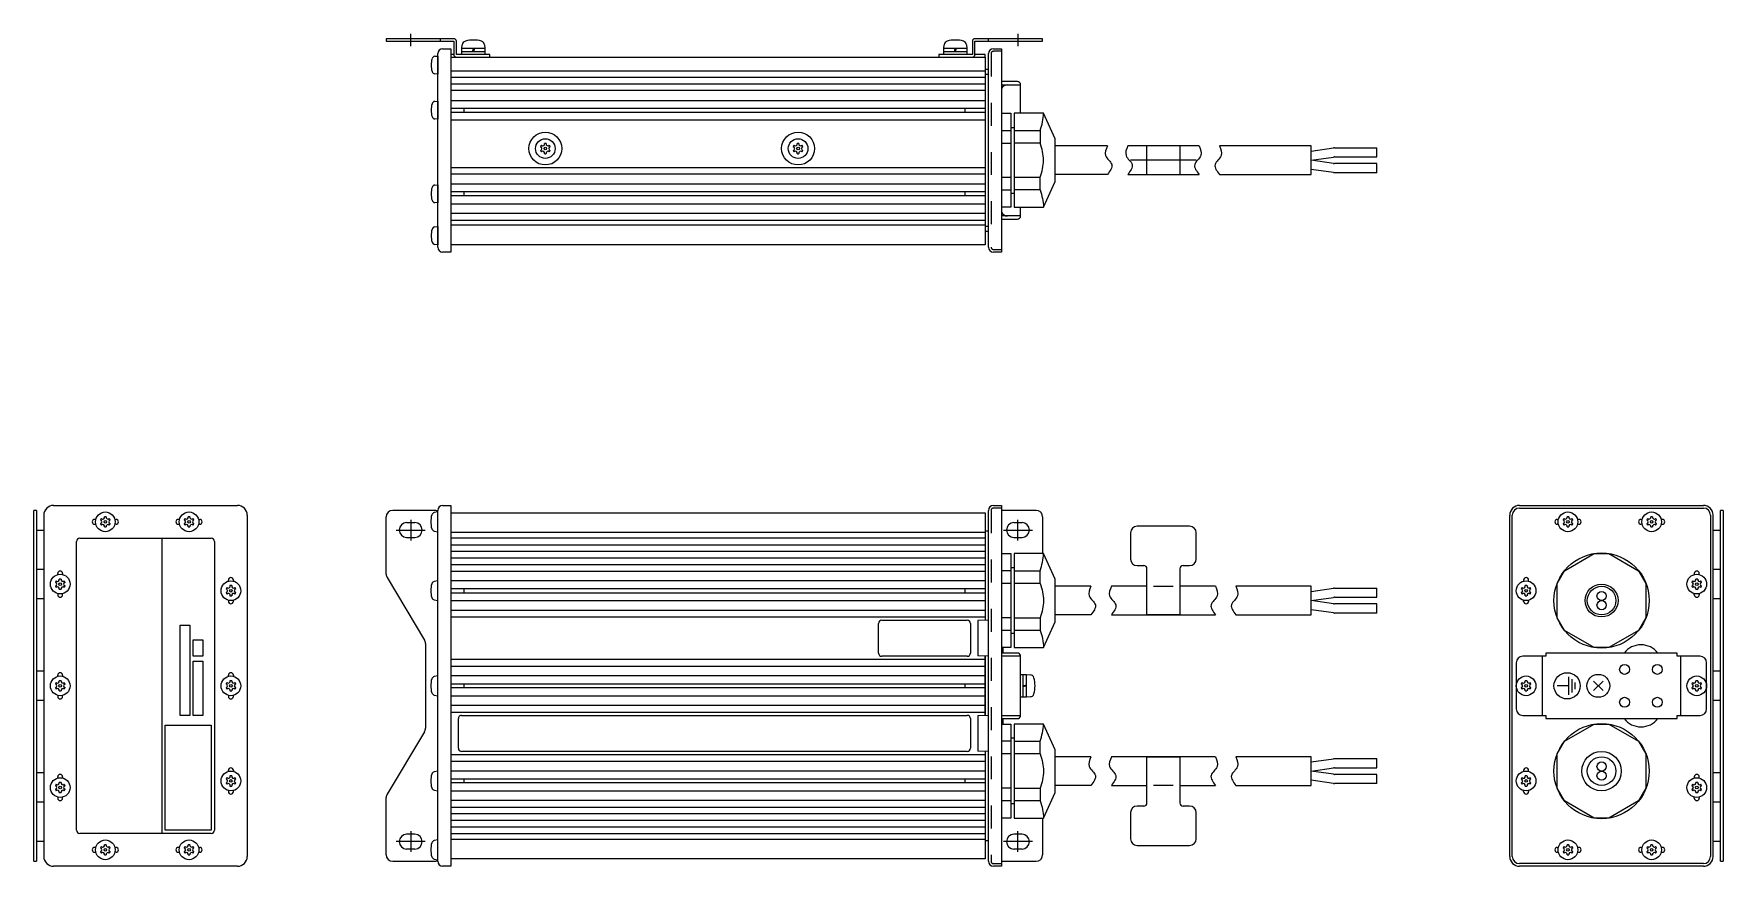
# Model space of a CAD drawing. Header units: inches. Extents: x 53 to 567, y 106 to 360.
import ezdxf

# ---------------------------------------------------------------- set-up
doc = ezdxf.new("R2010")
doc.units = ezdxf.units.IN
doc.linetypes.add('DASH_CENTER', pattern=[14, 11, -1, 1, -1])
doc.linetypes.add('DASHED', pattern=[15, 7, -8])
for name, color, linetype in [('1', 7, 'Continuous'), ('10', 7, 'Continuous'), ('20', 7, 'Continuous'), ('3', 7, 'Continuous')]:
    doc.layers.add(name, color=color, linetype=linetype)

msp = doc.modelspace()

# ---------------------------------------------------------------- linework, layer by layer
at = {"color": 7, "linetype": 'Continuous'}
msp.add_line((179.77, 301.71), (342.57, 301.71), dxfattribs=at)
at = {"layer": '1', "color": 7, "linetype": 'Continuous'}
for p, q in [((177.27, 355.46), (179.77, 355.46)), ((179.77, 355.46), (179.77, 293.46)), ((183.17, 355.51), (183.27, 356.63)), ((183.17, 353.71), (183.17, 355.51)), ((190.17, 355.51), (183.17, 355.51)), ((186.4, 354.51), (186.67, 355.51)), ((186.94, 355.51), (186.67, 354.51)), ((190.07, 356.63), (190.17, 355.51)), ((190.17, 355.51), (190.17, 353.71)), ((329.97, 355.51), (330.07, 356.63)), ((336.97, 355.51), (329.97, 355.51)), ((329.97, 353.71), (329.97, 355.51)), ((333.2, 354.51), (333.47, 355.51)), ((333.74, 355.51), (333.47, 354.51)), ((336.87, 356.63), (336.97, 355.51)), ((336.97, 355.51), (336.97, 353.71)), ((345.07, 355.46), (347.57, 355.46)), ((347.57, 355.46), (347.57, 293.46)), ((174.92, 353.14), (175.77, 353.21)), ((175.77, 294.96), (175.77, 353.96)), ((175.77, 353.21), (175.77, 347.71)), ((180.67, 353.71), (179.77, 353.71)), ((179.77, 352.91), (342.57, 352.91)), ((190.17, 354.51), (183.17, 354.51)), ((336.97, 354.51), (329.97, 354.51)), ((342.57, 353.71), (339.47, 353.71)), ((342.57, 352.91), (342.57, 353.71)), ((342.57, 352.91), (342.57, 295.71)), ((343.57, 294.96), (343.57, 353.96)), ((175.77, 347.71), (174.92, 347.78)), ((342.57, 349.21), (343.57, 349.21)), ((342.57, 347.71), (343.57, 347.71)), ((352.37, 345.46), (347.57, 345.46)), ((347.57, 344.46), (353.37, 344.46)), ((353.37, 335.76), (353.37, 344.46)), ((174.92, 339.39), (175.77, 339.46)), ((175.77, 339.46), (175.77, 333.96)), ((183.77, 337.31), (183.77, 336.11)), ((336.37, 337.31), (336.37, 336.11)), ((347.57, 335.76), (350.37, 335.76)), ((350.37, 335.76), (350.37, 307.16)), ((360.37, 335.76), (351.37, 335.76)), ((351.37, 335.76), (351.37, 307.16)), ((363.87, 327.96), (360.37, 335.76)), ((175.77, 333.96), (174.92, 334.03)), ((347.57, 330.55), (350.37, 330.55)), ((350.37, 331.46), (351.37, 331.46)), ((351.37, 330.55), (359.37, 330.55)), ((359.37, 330.55), (359.37, 326.68)), ((347.57, 326.68), (350.37, 326.68)), ((359.37, 326.68), (351.37, 326.68)), ((363.87, 314.96), (363.87, 327.96)), ((379.8, 325.81), (363.87, 325.81)), ((407.74, 325.81), (386.01, 325.81)), ((391.87, 317.11), (391.87, 325.81)), ((401.87, 325.81), (401.87, 317.11)), ((441.87, 325.81), (413.94, 325.81)), ((441.87, 317.11), (441.87, 325.81)), ((441.87, 324.26), (448.73, 325.24)), ((449.01, 325.26), (461.87, 325.26)), ((461.87, 322.46), (461.87, 325.26)), ((406.87, 321.46), (386.87, 321.46)), ((441.87, 321.46), (448.73, 322.44)), ((448.73, 320.48), (441.87, 321.46)), ((449.01, 322.46), (461.87, 322.46)), ((461.87, 320.46), (449.01, 320.46)), ((461.87, 317.66), (461.87, 320.46)), ((347.57, 316.25), (350.37, 316.25)), ((351.37, 316.25), (359.37, 316.25)), ((359.37, 312.38), (359.37, 316.25)), ((360.37, 307.16), (363.87, 314.96)), ((379.8, 317.11), (363.87, 317.11)), ((386.01, 317.11), (407.74, 317.11)), ((413.94, 317.11), (441.87, 317.11)), ((448.73, 317.68), (441.87, 318.66)), ((461.87, 317.66), (449.01, 317.66)), ((174.92, 313.89), (175.77, 313.96)), ((175.77, 313.96), (175.77, 308.46)), ((183.77, 311.81), (183.77, 310.61)), ((336.37, 311.81), (336.37, 310.61)), ((347.57, 312.38), (350.37, 312.38)), ((350.37, 311.46), (351.37, 311.46)), ((359.37, 312.38), (351.37, 312.38)), ((175.77, 308.46), (174.92, 308.53)), ((350.37, 307.16), (347.57, 307.16)), ((353.37, 304.46), (347.57, 304.46)), ((351.37, 307.16), (360.37, 307.16)), ((353.37, 304.46), (353.37, 307.16)), ((174.92, 301.14), (175.77, 301.21)), ((175.77, 301.21), (175.77, 295.71)), ((343.57, 301.21), (342.57, 301.21)), ((343.57, 299.71), (342.57, 299.71)), ((347.57, 303.46), (352.37, 303.46)), ((175.77, 295.71), (174.92, 295.78)), ((179.77, 293.46), (177.27, 293.46)), ((342.57, 295.71), (179.77, 295.71)), ((347.57, 293.46), (345.07, 293.46)), ((58.77, 216.21), (114.77, 216.21)), ((177.27, 216.21), (179.77, 216.21)), ((179.77, 216.21), (179.77, 106.21)), ((345.07, 216.21), (347.57, 216.21)), ((347.57, 216.21), (347.57, 106.21)), ((505.37, 216.21), (561.37, 216.21)), ((55.77, 213.21), (55.77, 109.21)), ((117.77, 213.21), (117.77, 109.21)), ((175.77, 214.21), (174.74, 214.03)), ((175.77, 107.71), (175.77, 214.71)), ((175.77, 208.21), (175.77, 214.21)), ((179.77, 213.96), (342.57, 213.96)), ((342.57, 213.96), (342.57, 181.18)), ((343.57, 107.71), (343.57, 214.71)), ((502.37, 109.21), (502.37, 213.21)), ((503.17, 109.21), (503.17, 213.21)), ((505.37, 215.41), (561.37, 215.41)), ((563.57, 213.21), (563.57, 109.21)), ((564.37, 109.21), (564.37, 213.21)), ((66.77, 206.21), (106.77, 206.21)), ((91.77, 206.21), (91.77, 116.21)), ((174.74, 208.39), (175.77, 208.21)), ((342.57, 207.96), (179.77, 207.96)), ((342.57, 208.46), (343.57, 208.46)), ((386.87, 207.86), (386.87, 199.86)), ((404.87, 209.86), (388.87, 209.86)), ((406.87, 199.86), (406.87, 207.86)), ((65.77, 117.21), (65.77, 205.21)), ((107.77, 205.21), (107.77, 117.21)), ((347.57, 201.51), (350.37, 201.51)), ((350.37, 201.51), (350.37, 172.91)), ((360.37, 201.51), (351.37, 201.51)), ((351.37, 201.51), (351.37, 172.91)), ((363.87, 193.71), (360.37, 201.51)), ((519.1, 196.29), (528.14, 201.51)), ((528.14, 201.51), (532.6, 201.51)), ((532.6, 201.51), (541.64, 196.29)), ((55.77, 196.71), (53.52, 196.71)), ((350.37, 196.29), (347.57, 196.29)), ((351.37, 197.21), (350.37, 197.21)), ((351.37, 196.29), (359.37, 196.29)), ((359.37, 192.43), (359.37, 196.29)), ((388.87, 197.86), (390.87, 197.86)), ((391.87, 182.86), (391.87, 196.86)), ((401.87, 196.86), (401.87, 182.86)), ((402.87, 197.86), (404.87, 197.86)), ((516.87, 192.43), (519.1, 196.29)), ((541.64, 196.29), (543.87, 192.43)), ((566.62, 196.71), (564.37, 196.71)), ((175.77, 193.21), (174.74, 193.03)), ((175.77, 187.21), (175.77, 193.21)), ((183.77, 190.81), (183.77, 189.61)), ((336.37, 190.81), (336.37, 189.61)), ((350.37, 192.43), (347.57, 192.43)), ((359.37, 192.43), (351.37, 192.43)), ((363.87, 180.71), (363.87, 193.71)), ((374.8, 191.56), (363.87, 191.56)), ((391.87, 191.56), (381.01, 191.56)), ((412.74, 191.56), (401.87, 191.56)), ((441.87, 191.56), (418.94, 191.56)), ((441.87, 182.86), (441.87, 191.56)), ((441.87, 190.01), (448.73, 190.99)), ((449.01, 191.01), (461.87, 191.01)), ((461.87, 188.21), (461.87, 191.01)), ((516.87, 181.99), (516.87, 192.43)), ((543.87, 192.43), (543.87, 181.99)), ((55.77, 187.71), (53.52, 187.71)), ((174.74, 187.39), (175.77, 187.21)), ((441.87, 187.21), (448.73, 188.19)), ((448.73, 186.23), (441.87, 187.21)), ((449.01, 188.21), (461.87, 188.21)), ((461.87, 186.21), (449.01, 186.21)), ((461.87, 183.41), (461.87, 186.21)), ((566.62, 187.71), (564.37, 187.71)), ((310.07, 171.21), (310.07, 180.21)), ((311.07, 181.21), (337.07, 181.21)), ((338.07, 180.21), (338.07, 171.21)), ((343.57, 181.21), (340.37, 181.11)), ((340.37, 181.11), (340.37, 170.31)), ((350.37, 181.99), (347.57, 181.99)), ((351.37, 181.99), (359.37, 181.99)), ((359.37, 181.99), (359.37, 178.13)), ((360.37, 172.91), (363.87, 180.71)), ((374.8, 182.86), (363.87, 182.86)), ((381.01, 182.86), (412.74, 182.86)), ((401.87, 182.86), (391.87, 182.86)), ((418.94, 182.86), (441.87, 182.86)), ((448.73, 183.43), (441.87, 184.41)), ((461.87, 183.41), (449.01, 183.41)), ((519.1, 178.13), (516.87, 181.99)), ((543.87, 181.99), (541.64, 178.13)), ((350.37, 178.13), (347.57, 178.13)), ((351.37, 177.21), (350.37, 177.21)), ((359.37, 178.13), (351.37, 178.13)), ((528.14, 172.91), (519.1, 178.13)), ((541.64, 178.13), (532.6, 172.91)), ((337.07, 170.21), (311.07, 170.21)), ((343.57, 170.21), (340.37, 170.31)), ((342.57, 152.16), (342.57, 170.25)), ((342.57, 170.24), (342.57, 152.18)), ((350.37, 172.91), (347.57, 172.91)), ((352.37, 171.21), (347.57, 171.21)), ((353.37, 170.21), (347.57, 170.21)), ((351.37, 172.91), (360.37, 172.91)), ((353.37, 152.21), (353.37, 170.21)), ((513.37, 170.21), (506.37, 170.21)), ((512.37, 152.21), (512.37, 170.21)), ((513.37, 171.21), (513.37, 170.21)), ((553.37, 171.21), (513.37, 171.21)), ((532.6, 172.91), (528.14, 172.91)), ((553.37, 170.21), (553.37, 171.21)), ((560.37, 170.21), (553.37, 170.21)), ((554.37, 170.21), (554.37, 152.21)), ((55.77, 165.71), (53.52, 165.71)), ((353.37, 164.71), (355.17, 164.71)), ((354.17, 157.71), (354.17, 164.71)), ((355.17, 157.71), (355.17, 164.71)), ((355.17, 164.71), (356.29, 164.61)), ((504.37, 168.21), (504.37, 154.21)), ((562.37, 154.21), (562.37, 168.21)), ((566.62, 165.71), (564.37, 165.71)), ((175.77, 164.21), (174.74, 164.03)), ((175.77, 158.21), (175.77, 164.21)), ((183.77, 161.81), (183.77, 160.61)), ((336.37, 161.81), (336.37, 160.61)), ((354.17, 161.21), (355.17, 161.48)), ((355.17, 161.21), (354.17, 160.94)), ((530.82, 162.66), (527.92, 159.76)), ((527.92, 162.66), (530.82, 159.76)), ((55.77, 156.71), (53.52, 156.71)), ((174.74, 158.39), (175.77, 158.21)), ((355.17, 157.71), (353.37, 157.71)), ((356.29, 157.81), (355.17, 157.71)), ((566.62, 156.71), (564.37, 156.71)), ((182.07, 142.21), (182.07, 151.21)), ((183.07, 152.21), (337.07, 152.21)), ((338.07, 151.21), (338.07, 142.21)), ((343.57, 152.21), (340.37, 152.11)), ((340.37, 152.11), (340.37, 141.31)), ((347.57, 152.21), (353.37, 152.21)), ((347.57, 151.21), (352.37, 151.21)), ((347.57, 149.51), (350.37, 149.51)), ((350.37, 149.51), (350.37, 120.91)), ((351.37, 149.51), (351.37, 120.91)), ((360.37, 149.51), (351.37, 149.51)), ((363.87, 141.71), (360.37, 149.51)), ((506.37, 152.21), (513.37, 152.21)), ((513.37, 152.21), (513.37, 151.21)), ((513.37, 151.21), (553.37, 151.21)), ((519.1, 144.29), (528.14, 149.51)), ((528.14, 149.51), (532.6, 149.51)), ((532.6, 149.51), (541.64, 144.29)), ((553.37, 152.21), (560.37, 152.21)), ((553.37, 151.21), (553.37, 152.21)), ((350.37, 144.29), (347.57, 144.29)), ((351.37, 145.21), (350.37, 145.21)), ((351.37, 144.29), (359.37, 144.29)), ((359.37, 140.43), (359.37, 144.29)), ((516.87, 140.43), (519.1, 144.29)), ((541.64, 144.29), (543.87, 140.43)), ((337.07, 141.21), (183.07, 141.21)), ((343.57, 141.21), (340.37, 141.31)), ((342.57, 141.24), (342.57, 108.46)), ((350.37, 140.43), (347.57, 140.43)), ((359.37, 140.43), (351.37, 140.43)), ((363.87, 128.71), (363.87, 141.71)), ((374.8, 139.56), (363.87, 139.56)), ((412.74, 139.56), (381.01, 139.56)), ((391.87, 139.56), (401.87, 139.56)), ((391.87, 125.56), (391.87, 139.56)), ((401.87, 139.56), (401.87, 125.56)), ((441.87, 139.56), (418.94, 139.56)), ((441.87, 130.86), (441.87, 139.56)), ((441.87, 138.01), (448.73, 138.99)), ((449.01, 139.01), (461.87, 139.01)), ((461.87, 136.21), (461.87, 139.01)), ((516.87, 129.99), (516.87, 140.43)), ((543.87, 140.43), (543.87, 129.99)), ((55.77, 134.71), (53.52, 134.71)), ((175.77, 135.21), (174.74, 135.03)), ((175.77, 129.21), (175.77, 135.21)), ((441.87, 135.21), (448.73, 136.19)), ((448.73, 134.23), (441.87, 135.21)), ((449.01, 136.21), (461.87, 136.21)), ((461.87, 134.21), (449.01, 134.21)), ((461.87, 131.41), (461.87, 134.21)), ((566.62, 134.71), (564.37, 134.71)), ((174.74, 129.39), (175.77, 129.21)), ((183.77, 132.81), (183.77, 131.61)), ((336.37, 132.81), (336.37, 131.61)), ((350.37, 129.99), (347.57, 129.99)), ((351.37, 129.99), (359.37, 129.99)), ((359.37, 129.99), (359.37, 126.13)), ((360.37, 120.91), (363.87, 128.71)), ((374.8, 130.86), (363.87, 130.86)), ((381.01, 130.86), (391.87, 130.86)), ((401.87, 130.86), (412.74, 130.86)), ((418.94, 130.86), (441.87, 130.86)), ((448.73, 131.43), (441.87, 132.41)), ((461.87, 131.41), (449.01, 131.41)), ((519.1, 126.13), (516.87, 129.99)), ((543.87, 129.99), (541.64, 126.13)), ((55.77, 125.71), (53.52, 125.71)), ((350.37, 126.13), (347.57, 126.13)), ((351.37, 125.21), (350.37, 125.21)), ((359.37, 126.13), (351.37, 126.13)), ((390.87, 124.56), (388.87, 124.56)), ((404.87, 124.56), (402.87, 124.56)), ((528.14, 120.91), (519.1, 126.13)), ((541.64, 126.13), (532.6, 120.91)), ((566.62, 125.71), (564.37, 125.71)), ((350.37, 120.91), (347.57, 120.91)), ((351.37, 120.91), (360.37, 120.91)), ((386.87, 122.56), (386.87, 114.56)), ((406.87, 114.56), (406.87, 122.56)), ((532.6, 120.91), (528.14, 120.91)), ((106.77, 116.21), (66.77, 116.21)), ((175.77, 114.21), (174.74, 114.03)), ((175.77, 108.21), (175.77, 114.21)), ((179.77, 114.46), (342.57, 114.46)), ((343.57, 113.96), (342.57, 113.96)), ((174.74, 108.39), (175.77, 108.21)), ((342.57, 108.46), (179.77, 108.46)), ((388.87, 112.56), (396.87, 112.56)), ((396.87, 112.56), (404.87, 112.56)), ((114.77, 106.21), (58.77, 106.21)), ((179.77, 106.21), (177.27, 106.21)), ((347.57, 106.21), (345.07, 106.21)), ((561.37, 107.01), (505.37, 107.01)), ((561.37, 106.21), (505.37, 106.21))]:
    msp.add_line(p, q, dxfattribs=at)
at = {"layer": '1', "color": 4, "linetype": 'DASHED'}
for p, q in [((344.37, 353.96), (344.37, 294.96)), ((347.57, 354.66), (345.07, 354.66)), ((345.07, 294.26), (347.57, 294.26)), ((344.37, 214.71), (344.37, 107.71)), ((347.57, 215.41), (345.07, 215.41)), ((345.07, 107.01), (347.57, 107.01))]:
    msp.add_line(p, q, dxfattribs=at)
at = {"layer": '1', "color": 3, "linetype": 'Continuous'}
for p, q in [((71.62, 211.96), (71.27, 211.96)), ((77.43, 211.96), (77.77, 211.96)), ((97.12, 211.96), (96.77, 211.96)), ((102.93, 211.96), (103.27, 211.96)), ((516.87, 211.96), (517.22, 211.96)), ((523.37, 211.96), (523.03, 211.96)), ((542.37, 211.96), (542.72, 211.96)), ((548.87, 211.96), (548.53, 211.96)), ((71.27, 210.46), (71.62, 210.46)), ((77.77, 210.46), (77.43, 210.46)), ((96.77, 210.46), (97.12, 210.46)), ((103.27, 210.46), (102.93, 210.46)), ((517.22, 210.46), (516.87, 210.46)), ((523.03, 210.46), (523.37, 210.46)), ((542.72, 210.46), (542.37, 210.46)), ((548.53, 210.46), (548.87, 210.46)), ((60.02, 195.11), (60.02, 195.46)), ((61.52, 195.46), (61.52, 195.11)), ((112.02, 193.11), (112.02, 193.46)), ((113.52, 193.46), (113.52, 193.11)), ((506.62, 193.46), (506.62, 193.11)), ((508.12, 193.11), (508.12, 193.46)), ((558.62, 195.46), (558.62, 195.11)), ((560.12, 195.11), (560.12, 195.46)), ((60.02, 189.3), (60.02, 188.96)), ((61.52, 188.96), (61.52, 189.3)), ((112.02, 187.3), (112.02, 186.96)), ((113.52, 186.96), (113.52, 187.3)), ((506.62, 186.96), (506.62, 187.3)), ((508.12, 187.3), (508.12, 186.96)), ((558.62, 188.96), (558.62, 189.3)), ((560.12, 189.3), (560.12, 188.96)), ((60.02, 164.11), (60.02, 164.46)), ((61.52, 164.46), (61.52, 164.11)), ((112.02, 164.11), (112.02, 164.46)), ((113.52, 164.46), (113.52, 164.11)), ((60.02, 158.3), (60.02, 157.96)), ((61.52, 157.96), (61.52, 158.3)), ((112.02, 158.3), (112.02, 157.96)), ((113.52, 157.96), (113.52, 158.3)), ((112.02, 135.11), (112.02, 135.46)), ((113.52, 135.46), (113.52, 135.11)), ((506.62, 135.46), (506.62, 135.11)), ((508.12, 135.11), (508.12, 135.46)), ((60.02, 133.11), (60.02, 133.46)), ((61.52, 133.46), (61.52, 133.11)), ((112.02, 129.3), (112.02, 128.96)), ((113.52, 128.96), (113.52, 129.3)), ((506.62, 128.96), (506.62, 129.3)), ((508.12, 129.3), (508.12, 128.96)), ((558.62, 133.46), (558.62, 133.11)), ((560.12, 133.11), (560.12, 133.46)), ((60.02, 127.3), (60.02, 126.96)), ((61.52, 126.96), (61.52, 127.3)), ((558.62, 126.96), (558.62, 127.3)), ((560.12, 127.3), (560.12, 126.96)), ((71.62, 111.96), (71.27, 111.96)), ((71.27, 110.46), (71.62, 110.46)), ((77.43, 111.96), (77.77, 111.96)), ((77.77, 110.46), (77.43, 110.46)), ((97.12, 111.96), (96.77, 111.96)), ((96.77, 110.46), (97.12, 110.46)), ((102.93, 111.96), (103.27, 111.96)), ((103.27, 110.46), (102.93, 110.46)), ((516.87, 111.96), (517.22, 111.96)), ((517.22, 110.46), (516.87, 110.46)), ((523.37, 111.96), (523.03, 111.96)), ((523.03, 110.46), (523.37, 110.46)), ((542.37, 111.96), (542.72, 111.96)), ((542.72, 110.46), (542.37, 110.46)), ((548.87, 111.96), (548.53, 111.96)), ((548.53, 110.46), (548.87, 110.46))]:
    msp.add_line(p, q, dxfattribs=at)
at = {"layer": '1', "color": 2, "linetype": 'Continuous'}
for p, q in [((393.87, 191.56), (399.87, 191.56)), ((97.27, 179.71), (100.27, 179.71)), ((97.27, 152.21), (97.27, 179.71)), ((100.27, 179.71), (100.27, 152.21)), ((101.27, 170.21), (101.27, 175.21)), ((101.27, 175.21), (104.27, 175.21)), ((104.27, 175.21), (104.27, 170.21)), ((104.27, 170.21), (101.27, 170.21)), ((101.27, 168.71), (104.27, 168.71)), ((101.27, 152.21), (101.27, 168.71)), ((104.27, 168.71), (104.27, 152.21)), ((100.27, 152.21), (97.27, 152.21)), ((104.27, 152.21), (101.27, 152.21)), ((92.77, 117.21), (92.77, 149.21)), ((92.77, 149.21), (106.77, 149.21)), ((106.77, 149.21), (106.77, 117.21)), ((399.87, 130.86), (393.87, 130.86)), ((106.77, 117.21), (92.77, 117.21))]:
    msp.add_line(p, q, dxfattribs=at)
at = {"layer": '1', "color": 7, "linetype": 'Continuous'}
for centre, radius in [((208.57, 325.01), 5), ((285.57, 325.01), 5), ((208.57, 325.01), 3), ((208.57, 325.01), 0.4), ((285.57, 325.01), 3), ((285.57, 325.01), 0.4), ((74.52, 211.21), 3), ((74.52, 211.21), 0.4), ((100.02, 211.21), 3), ((100.02, 211.21), 0.4), ((520.12, 211.21), 3), ((520.12, 211.21), 0.4), ((545.62, 211.21), 3), ((545.62, 211.21), 0.4), ((530.37, 187.21), 14.5), ((60.77, 192.21), 3), ((60.77, 192.21), 0.4), ((112.77, 190.21), 3), ((112.77, 190.21), 0.4), ((507.37, 190.21), 3), ((507.37, 190.21), 0.4), ((530.37, 187.21), 5), ((530.37, 187.21), 4.35), ((559.37, 192.21), 3), ((559.37, 192.21), 0.4), ((530.37, 188.61), 1.4), ((530.37, 185.81), 1.4), ((529.37, 161.21), 3.5), ((537.37, 166.21), 1.5), ((547.37, 166.21), 1.5), ((60.77, 161.21), 3), ((60.77, 161.21), 0.4), ((112.77, 161.21), 3), ((112.77, 161.21), 0.4), ((507.37, 161.21), 3), ((507.37, 161.21), 0.4), ((559.37, 161.21), 3), ((559.37, 161.21), 0.4), ((537.37, 156.21), 1.5), ((547.37, 156.21), 1.5), ((530.37, 135.21), 14.5), ((530.37, 135.21), 6), ((530.37, 135.21), 4.35), ((112.77, 132.21), 3), ((507.37, 132.21), 3), ((530.37, 136.61), 1.4), ((530.37, 133.81), 1.4), ((60.77, 130.21), 3), ((60.77, 130.21), 0.4), ((112.77, 132.21), 0.4), ((507.37, 132.21), 0.4), ((559.37, 130.21), 3), ((559.37, 130.21), 0.4), ((74.52, 111.21), 3), ((100.02, 111.21), 3), ((520.12, 111.21), 3), ((545.62, 111.21), 3), ((74.52, 111.21), 0.4), ((100.02, 111.21), 0.4), ((520.12, 111.21), 0.4), ((545.62, 111.21), 0.4)]:
    msp.add_circle(centre, radius, dxfattribs=at)
for centre, radius, start, end in [((177.27, 353.96), 1.5, 90, 180), ((184.58, 356.51), 1.31, 106.1961, 174.7886), ((186.67, 349.04), 9.07, 74.2618, 105.7382), ((188.77, 356.51), 1.31, 5.2114, 73.8039), ((331.38, 356.51), 1.31, 106.1961, 174.7886), ((333.47, 349.04), 9.07, 74.2618, 105.7382), ((335.57, 356.51), 1.31, 5.2114, 73.8039), ((345.07, 353.96), 1.5, 90, 180), ((180.77, 350.46), 7, 163.7398, -163.7398), ((175.04, 352.11), 1.04, 96.6402, 162.5812), ((175.04, 348.81), 1.04, -162.5812, -96.6402), ((352.37, 344.46), 1, 0, 90), ((349.37, 342.46), 2, 90, 154.1581), ((180.77, 336.71), 7, 163.7398, -163.7398), ((175.04, 338.36), 1.04, 96.6402, 162.5812), ((175.04, 335.06), 1.04, -162.5812, -96.6402), ((208.57, 325.01), 1.57, 140, 160), ((207, 325.01), 0.545, 0, 80), ((207, 325.01), 0.545, -80, 0), ((208.57, 325.01), 1.57, -160, -140), ((207.79, 326.37), 0.545, -140, 20), ((208.57, 325.01), 1.57, 90, 100), ((208.57, 325.01), 1.57, 80, 90), ((209.36, 326.37), 0.545, 160, -40), ((210.14, 325.01), 0.545, 100, 180), ((210.14, 325.01), 0.545, 180, -100), ((208.57, 325.01), 1.57, 20, 40), ((208.57, 325.01), 1.57, -40, -20), ((285.57, 325.01), 1.57, 140, 160), ((284, 325.01), 0.545, 0, 80), ((284, 325.01), 0.545, -80, 0), ((285.57, 325.01), 1.57, -160, -140), ((284.79, 326.37), 0.545, -140, 20), ((285.57, 325.01), 1.57, 90, 100), ((285.57, 325.01), 1.57, 80, 90), ((286.36, 326.37), 0.545, 160, -40), ((287.14, 325.01), 0.545, 100, 180), ((287.14, 325.01), 0.545, 180, -100), ((285.57, 325.01), 1.57, 20, 40), ((285.57, 325.01), 1.57, -40, -20), ((449.01, 323.26), 2, 90, 98.1301), ((207.79, 323.65), 0.545, -20, 140), ((208.57, 325.01), 1.57, -100, -90), ((208.57, 325.01), 1.57, -90, -80), ((209.36, 323.65), 0.545, 40, -160), ((284.79, 323.65), 0.545, -20, 140), ((285.57, 325.01), 1.57, -100, -90), ((285.57, 325.01), 1.57, -90, -80), ((286.36, 323.65), 0.545, 40, -160), ((449.01, 320.46), 2, 90, 98.1301), ((449.01, 322.46), 2, -98.1301, -90), ((449.01, 319.66), 2, -98.1301, -90), ((180.77, 311.21), 7, 163.7398, -163.7398), ((175.04, 312.86), 1.04, 96.6402, 162.5812), ((175.04, 309.56), 1.04, -162.5812, -96.6402), ((349.37, 306.46), 2, -154.1581, -90), ((352.37, 304.46), 1, -90, 0), ((180.77, 298.46), 7, 163.7398, -163.7398), ((175.04, 300.11), 1.04, 96.6402, 162.5812), ((175.04, 296.81), 1.04, -162.5812, -96.6402), ((177.27, 294.96), 1.5, 180, -90), ((345.07, 294.96), 1.5, 180, -90), ((58.77, 213.21), 3, 90, 180), ((114.77, 213.21), 3, 0, 90), ((177.27, 214.71), 1.5, 90, 180), ((345.07, 214.71), 1.5, 90, 180), ((505.37, 213.21), 3, 90, 180), ((561.37, 213.21), 3, 0, 90), ((74.52, 211.21), 1.57, 140, 160), ((72.95, 211.21), 0.545, 0, 80), ((72.95, 211.21), 0.545, -80, 0), ((73.74, 212.57), 0.545, -140, 20), ((74.52, 211.21), 1.57, 90, 100), ((74.52, 211.21), 1.57, 80, 90), ((75.31, 212.57), 0.545, 160, -40), ((76.09, 211.21), 0.545, 100, 180), ((76.09, 211.21), 0.545, 180, -100), ((74.52, 211.21), 1.57, 20, 40), ((100.02, 211.21), 1.57, 140, 160), ((98.45, 211.21), 0.545, 0, 80), ((98.45, 211.21), 0.545, -80, 0), ((99.24, 212.57), 0.545, -140, 20), ((100.02, 211.21), 1.57, 90, 100), ((100.02, 211.21), 1.57, 80, 90), ((100.81, 212.57), 0.545, 160, -40), ((101.59, 211.21), 0.545, 100, 180), ((101.59, 211.21), 0.545, 180, -100), ((100.02, 211.21), 1.57, 20, 40), ((181.67, 211.21), 8, 164.8136, 180), ((181.67, 211.21), 8, 180, -164.8136), ((174.92, 213.04), 1, 100, 164.8136), ((505.37, 213.21), 2.2, 90, 180), ((520.12, 211.21), 1.57, 140, 160), ((518.55, 211.21), 0.545, 0, 80), ((518.55, 211.21), 0.545, -80, 0), ((519.34, 212.57), 0.545, -140, 20), ((520.12, 211.21), 1.57, 90, 100), ((520.12, 211.21), 1.57, 80, 90), ((520.91, 212.57), 0.545, 160, -40), ((521.69, 211.21), 0.545, 100, 180), ((521.69, 211.21), 0.545, 180, -100), ((520.12, 211.21), 1.57, 20, 40), ((545.62, 211.21), 1.57, 140, 160), ((544.05, 211.21), 0.545, 0, 80), ((544.05, 211.21), 0.545, -80, 0), ((544.84, 212.57), 0.545, -140, 20), ((545.62, 211.21), 1.57, 90, 100), ((545.62, 211.21), 1.57, 80, 90), ((546.41, 212.57), 0.545, 160, -40), ((547.19, 211.21), 0.545, 100, 180), ((547.19, 211.21), 0.545, 180, -100), ((545.62, 211.21), 1.57, 20, 40), ((561.37, 213.21), 2.2, 0, 90), ((66.77, 205.21), 1, 90, 180), ((74.52, 211.21), 1.57, -160, -140), ((73.74, 209.85), 0.545, -20, 140), ((74.52, 211.21), 1.57, -100, -90), ((74.52, 211.21), 1.57, -90, -80), ((75.31, 209.85), 0.545, 40, -160), ((74.52, 211.21), 1.57, -40, -20), ((100.02, 211.21), 1.57, -160, -140), ((99.24, 209.85), 0.545, -20, 140), ((100.02, 211.21), 1.57, -100, -90), ((100.02, 211.21), 1.57, -90, -80), ((100.81, 209.85), 0.545, 40, -160), ((100.02, 211.21), 1.57, -40, -20), ((106.77, 205.21), 1, 0, 90), ((174.92, 209.38), 1, -164.8136, -100), ((388.87, 207.86), 2, 90, 180), ((404.87, 207.86), 2, 0, 90), ((520.12, 211.21), 1.57, -160, -140), ((519.34, 209.85), 0.545, -20, 140), ((520.12, 211.21), 1.57, -100, -90), ((520.12, 211.21), 1.57, -90, -80), ((520.91, 209.85), 0.545, 40, -160), ((520.12, 211.21), 1.57, -40, -20), ((545.62, 211.21), 1.57, -160, -140), ((544.84, 209.85), 0.545, -20, 140), ((545.62, 211.21), 1.57, -100, -90), ((545.62, 211.21), 1.57, -90, -80), ((546.41, 209.85), 0.545, 40, -160), ((545.62, 211.21), 1.57, -40, -20), ((388.87, 199.86), 2, 180, -90), ((390.87, 196.86), 1, 0, 90), ((402.87, 196.86), 1, 90, 180), ((404.87, 199.86), 2, -90, 0), ((60.77, 192.21), 1.57, 140, 160), ((59.2, 192.21), 0.545, 0, 80), ((59.2, 192.21), 0.545, -80, 0), ((60.77, 192.21), 1.57, -160, -140), ((59.99, 193.57), 0.545, -140, 20), ((59.99, 190.85), 0.545, -20, 140), ((60.77, 192.21), 1.57, 90, 100), ((60.77, 192.21), 1.57, -100, -90), ((60.77, 192.21), 1.57, 80, 90), ((60.77, 192.21), 1.57, -90, -80), ((61.56, 193.57), 0.545, 160, -40), ((61.56, 190.85), 0.545, 40, -160), ((62.34, 192.21), 0.545, 100, 180), ((62.34, 192.21), 0.545, 180, -100), ((60.77, 192.21), 1.57, 20, 40), ((60.77, 192.21), 1.57, -40, -20), ((112.77, 190.21), 1.57, 140, 160), ((111.2, 190.21), 0.545, 0, 80), ((111.99, 191.57), 0.545, -140, 20), ((112.77, 190.21), 1.57, 90, 100), ((112.77, 190.21), 1.57, 80, 90), ((113.56, 191.57), 0.545, 160, -40), ((114.34, 190.21), 0.545, 100, 180), ((112.77, 190.21), 1.57, 20, 40), ((181.67, 190.21), 8, 164.8136, 180), ((174.92, 192.04), 1, 100, 164.8136), ((449.01, 189.01), 2, 90, 98.1301), ((507.37, 190.21), 1.57, 140, 160), ((505.8, 190.21), 0.545, 0, 80), ((506.59, 191.57), 0.545, -140, 20), ((507.37, 190.21), 1.57, 90, 100), ((507.37, 190.21), 1.57, 80, 90), ((508.16, 191.57), 0.545, 160, -40), ((508.94, 190.21), 0.545, 100, 180), ((507.37, 190.21), 1.57, 20, 40), ((559.37, 192.21), 1.57, 140, 160), ((557.8, 192.21), 0.545, 0, 80), ((557.8, 192.21), 0.545, -80, 0), ((559.37, 192.21), 1.57, -160, -140), ((558.59, 193.57), 0.545, -140, 20), ((558.59, 190.85), 0.545, -20, 140), ((559.37, 192.21), 1.57, 90, 100), ((559.37, 192.21), 1.57, -100, -90), ((559.37, 192.21), 1.57, 80, 90), ((559.37, 192.21), 1.57, -90, -80), ((560.16, 193.57), 0.545, 160, -40), ((560.16, 190.85), 0.545, 40, -160), ((560.94, 192.21), 0.545, 100, 180), ((560.94, 192.21), 0.545, 180, -100), ((559.37, 192.21), 1.57, 20, 40), ((559.37, 192.21), 1.57, -40, -20), ((111.2, 190.21), 0.545, -80, 0), ((112.77, 190.21), 1.57, -160, -140), ((111.99, 188.85), 0.545, -20, 140), ((112.77, 190.21), 1.57, -100, -90), ((112.77, 190.21), 1.57, -90, -80), ((113.56, 188.85), 0.545, 40, -160), ((114.34, 190.21), 0.545, 180, -100), ((112.77, 190.21), 1.57, -40, -20), ((181.67, 190.21), 8, 180, -164.8136), ((174.92, 188.38), 1, -164.8136, -100), ((449.01, 186.21), 2, 90, 98.1301), ((449.01, 188.21), 2, -98.1301, -90), ((505.8, 190.21), 0.545, -80, 0), ((507.37, 190.21), 1.57, -160, -140), ((506.59, 188.85), 0.545, -20, 140), ((507.37, 190.21), 1.57, -100, -90), ((507.37, 190.21), 1.57, -90, -80), ((508.16, 188.85), 0.545, 40, -160), ((508.94, 190.21), 0.545, 180, -100), ((507.37, 190.21), 1.57, -40, -20), ((311.07, 180.21), 1, 90, 180), ((337.07, 180.21), 1, 0, 90), ((449.01, 185.41), 2, -98.1301, -90), ((311.07, 171.21), 1, 180, -90), ((337.07, 171.21), 1, -90, 0), ((352.37, 170.21), 1, 0, 90), ((506.37, 168.21), 2, 90, 180), ((560.37, 168.21), 2, 0, 90), ((60.77, 161.21), 1.57, 140, 160), ((59.2, 161.21), 0.545, 0, 80), ((59.2, 161.21), 0.545, -80, 0), ((60.77, 161.21), 1.57, -160, -140), ((59.99, 162.57), 0.545, -140, 20), ((59.99, 159.85), 0.545, -20, 140), ((60.77, 161.21), 1.57, 90, 100), ((60.77, 161.21), 1.57, -100, -90), ((60.77, 161.21), 1.57, 80, 90), ((60.77, 161.21), 1.57, -90, -80), ((61.56, 162.57), 0.545, 160, -40), ((61.56, 159.85), 0.545, 40, -160), ((62.34, 161.21), 0.545, 100, 180), ((62.34, 161.21), 0.545, 180, -100), ((60.77, 161.21), 1.57, 20, 40), ((60.77, 161.21), 1.57, -40, -20), ((112.77, 161.21), 1.57, 140, 160), ((111.2, 161.21), 0.545, 0, 80), ((111.2, 161.21), 0.545, -80, 0), ((112.77, 161.21), 1.57, -160, -140), ((111.99, 162.57), 0.545, -140, 20), ((111.99, 159.85), 0.545, -20, 140), ((112.77, 161.21), 1.57, 90, 100), ((112.77, 161.21), 1.57, -100, -90), ((112.77, 161.21), 1.57, 80, 90), ((112.77, 161.21), 1.57, -90, -80), ((113.56, 162.57), 0.545, 160, -40), ((113.56, 159.85), 0.545, 40, -160), ((114.34, 161.21), 0.545, 100, 180), ((114.34, 161.21), 0.545, 180, -100), ((112.77, 161.21), 1.57, 20, 40), ((112.77, 161.21), 1.57, -40, -20), ((181.67, 161.21), 8, 164.8136, 180), ((181.67, 161.21), 8, 180, -164.8136), ((174.92, 163.04), 1, 100, 164.8136), ((356.17, 163.3), 1.31, 16.1961, 84.7886), ((348.7, 161.21), 9.07, -15.7382, 15.7382), ((507.37, 161.21), 1.57, 140, 160), ((505.8, 161.21), 0.545, 0, 80), ((505.8, 161.21), 0.545, -80, 0), ((507.37, 161.21), 1.57, -160, -140), ((506.59, 162.57), 0.545, -140, 20), ((506.59, 159.85), 0.545, -20, 140), ((507.37, 161.21), 1.57, 90, 100), ((507.37, 161.21), 1.57, -100, -90), ((507.37, 161.21), 1.57, 80, 90), ((507.37, 161.21), 1.57, -90, -80), ((508.16, 162.57), 0.545, 160, -40), ((508.16, 159.85), 0.545, 40, -160), ((508.94, 161.21), 0.545, 100, 180), ((508.94, 161.21), 0.545, 180, -100), ((507.37, 161.21), 1.57, 20, 40), ((507.37, 161.21), 1.57, -40, -20), ((559.37, 161.21), 1.57, 140, 160), ((557.8, 161.21), 0.545, 0, 80), ((557.8, 161.21), 0.545, -80, 0), ((559.37, 161.21), 1.57, -160, -140), ((558.59, 162.57), 0.545, -140, 20), ((558.59, 159.85), 0.545, -20, 140), ((559.37, 161.21), 1.57, 90, 100), ((559.37, 161.21), 1.57, -100, -90), ((559.37, 161.21), 1.57, 80, 90), ((559.37, 161.21), 1.57, -90, -80), ((560.16, 162.57), 0.545, 160, -40), ((560.16, 159.85), 0.545, 40, -160), ((560.94, 161.21), 0.545, 100, 180), ((560.94, 161.21), 0.545, 180, -100), ((559.37, 161.21), 1.57, 20, 40), ((559.37, 161.21), 1.57, -40, -20), ((174.92, 159.38), 1, -164.8136, -100), ((356.17, 159.12), 1.31, -84.7886, -16.1961), ((183.07, 151.21), 1, 90, 180), ((337.07, 151.21), 1, 0, 90), ((352.37, 152.21), 1, -90, 0), ((506.37, 154.21), 2, 180, -90), ((560.37, 154.21), 2, -90, 0), ((183.07, 142.21), 1, 180, -90), ((337.07, 142.21), 1, -90, 0), ((449.01, 137.01), 2, 90, 98.1301), ((181.67, 132.21), 8, 164.8136, 180), ((174.92, 134.04), 1, 100, 164.8136), ((449.01, 134.21), 2, 90, 98.1301), ((449.01, 136.21), 2, -98.1301, -90), ((60.77, 130.21), 1.57, 140, 160), ((59.2, 130.21), 0.545, 0, 80), ((59.2, 130.21), 0.545, -80, 0), ((60.77, 130.21), 1.57, -160, -140), ((59.99, 131.57), 0.545, -140, 20), ((59.99, 128.85), 0.545, -20, 140), ((60.77, 130.21), 1.57, 90, 100), ((60.77, 130.21), 1.57, 80, 90), ((61.56, 131.57), 0.545, 160, -40), ((61.56, 128.85), 0.545, 40, -160), ((62.34, 130.21), 0.545, 100, 180), ((62.34, 130.21), 0.545, 180, -100), ((60.77, 130.21), 1.57, 20, 40), ((60.77, 130.21), 1.57, -40, -20), ((112.77, 132.21), 1.57, 140, 160), ((111.2, 132.21), 0.545, 0, 80), ((111.2, 132.21), 0.545, -80, 0), ((112.77, 132.21), 1.57, -160, -140), ((111.99, 133.57), 0.545, -140, 20), ((111.99, 130.85), 0.545, -20, 140), ((112.77, 132.21), 1.57, 90, 100), ((112.77, 132.21), 1.57, -100, -90), ((112.77, 132.21), 1.57, 80, 90), ((112.77, 132.21), 1.57, -90, -80), ((113.56, 133.57), 0.545, 160, -40), ((113.56, 130.85), 0.545, 40, -160), ((114.34, 132.21), 0.545, 100, 180), ((114.34, 132.21), 0.545, 180, -100), ((112.77, 132.21), 1.57, 20, 40), ((112.77, 132.21), 1.57, -40, -20), ((181.67, 132.21), 8, 180, -164.8136), ((174.92, 130.38), 1, -164.8136, -100), ((449.01, 133.41), 2, -98.1301, -90), ((507.37, 132.21), 1.57, 140, 160), ((505.8, 132.21), 0.545, 0, 80), ((505.8, 132.21), 0.545, -80, 0), ((507.37, 132.21), 1.57, -160, -140), ((506.59, 133.57), 0.545, -140, 20), ((506.59, 130.85), 0.545, -20, 140), ((507.37, 132.21), 1.57, 90, 100), ((507.37, 132.21), 1.57, -100, -90), ((507.37, 132.21), 1.57, 80, 90), ((507.37, 132.21), 1.57, -90, -80), ((508.16, 133.57), 0.545, 160, -40), ((508.16, 130.85), 0.545, 40, -160), ((508.94, 132.21), 0.545, 100, 180), ((508.94, 132.21), 0.545, 180, -100), ((507.37, 132.21), 1.57, 20, 40), ((507.37, 132.21), 1.57, -40, -20), ((559.37, 130.21), 1.57, 140, 160), ((557.8, 130.21), 0.545, 0, 80), ((557.8, 130.21), 0.545, -80, 0), ((559.37, 130.21), 1.57, -160, -140), ((558.59, 131.57), 0.545, -140, 20), ((558.59, 128.85), 0.545, -20, 140), ((559.37, 130.21), 1.57, 90, 100), ((559.37, 130.21), 1.57, 80, 90), ((560.16, 131.57), 0.545, 160, -40), ((560.16, 128.85), 0.545, 40, -160), ((560.94, 130.21), 0.545, 100, 180), ((560.94, 130.21), 0.545, 180, -100), ((559.37, 130.21), 1.57, 20, 40), ((559.37, 130.21), 1.57, -40, -20), ((60.77, 130.21), 1.57, -100, -90), ((60.77, 130.21), 1.57, -90, -80), ((388.87, 122.56), 2, 90, 180), ((390.87, 125.56), 1, -90, 0), ((402.87, 125.56), 1, 180, -90), ((404.87, 122.56), 2, 0, 90), ((559.37, 130.21), 1.57, -100, -90), ((559.37, 130.21), 1.57, -90, -80), ((66.77, 117.21), 1, -180, -90), ((106.77, 117.21), 1, -90, 0), ((181.67, 111.21), 8, 164.8136, 180), ((174.92, 113.04), 1, 100, 164.8136), ((388.87, 114.56), 2, 180, -90), ((404.87, 114.56), 2, -90, 0), ((58.77, 109.21), 3, -180, -90), ((74.52, 111.21), 1.57, 140, 160), ((72.95, 111.21), 0.545, 0, 80), ((72.95, 111.21), 0.545, -80, 0), ((74.52, 111.21), 1.57, -160, -140), ((73.74, 112.57), 0.545, -140, 20), ((73.74, 109.85), 0.545, -20, 140), ((74.52, 111.21), 1.57, 90, 100), ((74.52, 111.21), 1.57, -100, -90), ((74.52, 111.21), 1.57, 80, 90), ((74.52, 111.21), 1.57, -90, -80), ((75.31, 112.57), 0.545, 160, -40), ((75.31, 109.85), 0.545, 40, -160), ((76.09, 111.21), 0.545, 100, 180), ((76.09, 111.21), 0.545, 180, -100), ((74.52, 111.21), 1.57, 20, 40), ((74.52, 111.21), 1.57, -40, -20), ((100.02, 111.21), 1.57, 140, 160), ((98.45, 111.21), 0.545, 0, 80), ((98.45, 111.21), 0.545, -80, 0), ((100.02, 111.21), 1.57, -160, -140), ((99.24, 112.57), 0.545, -140, 20), ((99.24, 109.85), 0.545, -20, 140), ((100.02, 111.21), 1.57, 90, 100), ((100.02, 111.21), 1.57, -100, -90), ((100.02, 111.21), 1.57, 80, 90), ((100.02, 111.21), 1.57, -90, -80), ((100.81, 112.57), 0.545, 160, -40), ((100.81, 109.85), 0.545, 40, -160), ((101.59, 111.21), 0.545, 100, 180), ((101.59, 111.21), 0.545, 180, -100), ((100.02, 111.21), 1.57, 20, 40), ((100.02, 111.21), 1.57, -40, -20), ((114.77, 109.21), 3, -90, 0), ((181.67, 111.21), 8, 180, -164.8136), ((174.92, 109.38), 1, -164.8136, -100), ((505.37, 109.21), 3, 180, -90), ((505.37, 109.21), 2.2, 180, -90), ((520.12, 111.21), 1.57, 140, 160), ((518.55, 111.21), 0.545, 0, 80), ((518.55, 111.21), 0.545, -80, 0), ((520.12, 111.21), 1.57, -160, -140), ((519.34, 112.57), 0.545, -140, 20), ((519.34, 109.85), 0.545, -20, 140), ((520.12, 111.21), 1.57, 90, 100), ((520.12, 111.21), 1.57, -100, -90), ((520.12, 111.21), 1.57, 80, 90), ((520.12, 111.21), 1.57, -90, -80), ((520.91, 112.57), 0.545, 160, -40), ((520.91, 109.85), 0.545, 40, -160), ((521.69, 111.21), 0.545, 100, 180), ((521.69, 111.21), 0.545, 180, -100), ((520.12, 111.21), 1.57, 20, 40), ((520.12, 111.21), 1.57, -40, -20), ((545.62, 111.21), 1.57, 140, 160), ((544.05, 111.21), 0.545, 0, 80), ((544.05, 111.21), 0.545, -80, 0), ((545.62, 111.21), 1.57, -160, -140), ((544.84, 112.57), 0.545, -140, 20), ((544.84, 109.85), 0.545, -20, 140), ((545.62, 111.21), 1.57, 90, 100), ((545.62, 111.21), 1.57, -100, -90), ((545.62, 111.21), 1.57, 80, 90), ((545.62, 111.21), 1.57, -90, -80), ((546.41, 112.57), 0.545, 160, -40), ((546.41, 109.85), 0.545, 40, -160), ((547.19, 111.21), 0.545, 100, 180), ((547.19, 111.21), 0.545, 180, -100), ((545.62, 111.21), 1.57, 20, 40), ((545.62, 111.21), 1.57, -40, -20), ((561.37, 109.21), 3, -90, 0), ((561.37, 109.21), 2.2, -90, 0), ((174.67, 109.71), 2, -90, -56.633), ((177.27, 107.71), 1.5, 180, -90), ((345.07, 107.71), 1.5, 180, -90)]:
    msp.add_arc(centre, radius, start, end, dxfattribs=at)
at = {"layer": '1', "color": 4, "linetype": 'DASHED'}
for centre, start, end in [((345.07, 353.96), 90, 180), ((345.07, 294.96), 180, -90), ((345.07, 214.71), 90, 180), ((345.07, 107.71), 180, -90)]:
    msp.add_arc(centre, 0.7, start, end, dxfattribs=at)
at = {"layer": '1', "color": 3, "linetype": 'Continuous'}
for centre, radius, start, end in [((71.27, 211.21), 0.75, 90, -90), ((77.77, 211.21), 0.75, -90, 90), ((96.77, 211.21), 0.75, 90, -90), ((103.27, 211.21), 0.75, -90, 90), ((516.87, 211.21), 0.75, 90, -90), ((523.37, 211.21), 0.75, -90, 90), ((542.37, 211.21), 0.75, 90, -90), ((548.87, 211.21), 0.75, -90, 90), ((60.77, 195.46), 0.75, 0, 180), ((559.37, 195.46), 0.75, 0, 180), ((112.77, 193.46), 0.75, 0, 180), ((507.37, 193.46), 0.75, 0, 180), ((60.77, 188.96), 0.75, 180, 0), ((112.77, 186.96), 0.75, 180, 0), ((507.37, 186.96), 0.75, 180, 0), ((559.37, 188.96), 0.75, 180, 0), ((542.37, 167.21), 6.5, 37.9799, 142.0201), ((60.77, 164.46), 0.75, 0, 180), ((112.77, 164.46), 0.75, 0, 180), ((60.77, 157.96), 0.75, 180, 0), ((112.77, 157.96), 0.75, 180, 0), ((542.37, 155.21), 6.5, -142.0201, -37.9799), ((60.77, 133.46), 0.75, 0, 180), ((112.77, 135.46), 0.75, 0, 180), ((507.37, 135.46), 0.75, 0, 180), ((559.37, 133.46), 0.75, 0, 180), ((112.77, 128.96), 0.75, 180, 0), ((507.37, 128.96), 0.75, 180, 0), ((60.77, 126.96), 0.75, 180, 0), ((559.37, 126.96), 0.75, 180, 0), ((71.27, 111.21), 0.75, 90, -90), ((77.77, 111.21), 0.75, -90, 90), ((96.77, 111.21), 0.75, 90, -90), ((103.27, 111.21), 0.75, -90, 90), ((516.87, 111.21), 0.75, 90, -90), ((523.37, 111.21), 0.75, -90, 90), ((542.37, 111.21), 0.75, 90, -90), ((548.87, 111.21), 0.75, -90, 90)]:
    msp.add_arc(centre, radius, start, end, dxfattribs=at)
at = {"layer": '1', "color": 7, "linetype": 'Continuous'}
for points, knots in [([(359.37, 330.55), (359.63, 331.4), (360.16, 333.1), (360.3, 334.88), (360.37, 335.76)], [0, 0, 0, 0, 2.66257, 5.326108, 5.326108, 5.326108, 5.326108]), ([(359.37, 316.25), (359.87, 317.98), (360.87, 321.46), (359.87, 324.94), (359.37, 326.68)], [0, 0, 0, 0, 5.311815, 10.624571, 10.624571, 10.624571, 10.624571]), ([(379.8, 325.81), (379.38, 324.79), (378.49, 322.63), (382.17, 320.25), (380.59, 318.16), (379.8, 317.11)], [0, 0, 0, 0, 2.990617, 6.289223, 9.60038, 9.60038, 9.60038, 9.60038]), ([(386.01, 325.81), (385.59, 324.79), (384.7, 322.63), (388.37, 320.25), (386.8, 318.16), (386.01, 317.11)], [0, 0, 0, 0, 2.990617, 6.289223, 9.60038, 9.60038, 9.60038, 9.60038]), ([(407.74, 325.81), (408.16, 324.79), (409.05, 322.63), (405.37, 320.25), (406.95, 318.16), (407.74, 317.11)], [0, 0, 0, 0, 2.990617, 6.289223, 9.60038, 9.60038, 9.60038, 9.60038]), ([(413.94, 325.81), (414.36, 324.79), (415.25, 322.63), (411.58, 320.25), (413.15, 318.16), (413.94, 317.11)], [0, 0, 0, 0, 2.990617, 6.289223, 9.60038, 9.60038, 9.60038, 9.60038]), ([(359.37, 312.38), (359.61, 311.52), (360.09, 309.81), (360.28, 308.05), (360.37, 307.16)], [0, 0, 0, 0, 2.660541, 5.320303, 5.320303, 5.320303, 5.320303]), ([(359.37, 196.29), (359.61, 197.15), (360.09, 198.86), (360.28, 200.63), (360.37, 201.51)], [0, 0, 0, 0, 2.660541, 5.320303, 5.320303, 5.320303, 5.320303]), ([(359.37, 192.43), (359.87, 190.69), (360.87, 187.21), (359.87, 183.73), (359.37, 181.99)], [0, 0, 0, 0, 5.311815, 10.624571, 10.624571, 10.624571, 10.624571]), ([(374.8, 191.56), (374.38, 190.53), (373.49, 188.37), (377.17, 186), (375.59, 183.91), (374.8, 182.86)], [0, 0, 0, 0, 2.990617, 6.289223, 9.60038, 9.60038, 9.60038, 9.60038]), ([(381.01, 191.56), (380.59, 190.53), (379.7, 188.37), (383.37, 186), (381.8, 183.91), (381.01, 182.86)], [0, 0, 0, 0, 2.990617, 6.289223, 9.60038, 9.60038, 9.60038, 9.60038]), ([(412.74, 191.56), (413.16, 190.53), (414.05, 188.37), (410.37, 186), (411.95, 183.91), (412.74, 182.86)], [0, 0, 0, 0, 2.990617, 6.289223, 9.60038, 9.60038, 9.60038, 9.60038]), ([(418.94, 191.56), (419.36, 190.53), (420.25, 188.37), (416.58, 186), (418.15, 183.91), (418.94, 182.86)], [0, 0, 0, 0, 2.990617, 6.289223, 9.60038, 9.60038, 9.60038, 9.60038]), ([(359.37, 178.13), (359.63, 177.28), (360.16, 175.57), (360.3, 173.8), (360.37, 172.91)], [0, 0, 0, 0, 2.66257, 5.326108, 5.326108, 5.326108, 5.326108]), ([(359.37, 144.29), (359.61, 145.15), (360.09, 146.86), (360.28, 148.63), (360.37, 149.51)], [0, 0, 0, 0, 2.660541, 5.320303, 5.320303, 5.320303, 5.320303]), ([(359.37, 140.43), (359.87, 138.69), (360.87, 135.21), (359.87, 131.73), (359.37, 129.99)], [0, 0, 0, 0, 5.311815, 10.624571, 10.624571, 10.624571, 10.624571]), ([(374.8, 139.56), (374.38, 138.53), (373.49, 136.37), (377.17, 134), (375.59, 131.91), (374.8, 130.86)], [0, 0, 0, 0, 2.990617, 6.289223, 9.60038, 9.60038, 9.60038, 9.60038]), ([(381.01, 139.56), (380.59, 138.53), (379.7, 136.37), (383.37, 134), (381.8, 131.91), (381.01, 130.86)], [0, 0, 0, 0, 2.990617, 6.289223, 9.60038, 9.60038, 9.60038, 9.60038]), ([(412.74, 139.56), (413.16, 138.53), (414.05, 136.37), (410.37, 134), (411.95, 131.91), (412.74, 130.86)], [0, 0, 0, 0, 2.990617, 6.289223, 9.60038, 9.60038, 9.60038, 9.60038]), ([(418.94, 139.56), (419.36, 138.53), (420.25, 136.37), (416.58, 134), (418.15, 131.91), (418.94, 130.86)], [0, 0, 0, 0, 2.990617, 6.289223, 9.60038, 9.60038, 9.60038, 9.60038]), ([(359.37, 126.13), (359.63, 125.28), (360.16, 123.57), (360.3, 121.8), (360.37, 120.91)], [0, 0, 0, 0, 2.66257, 5.326108, 5.326108, 5.326108, 5.326108])]:
    msp.add_open_spline(points, degree=3, knots=knots, dxfattribs=at)
at = {"layer": '10', "color": 7, "linetype": 'Continuous'}
for p, q in [((179.77, 348.71), (342.57, 348.71)), ((342.57, 346.71), (179.77, 346.71)), ((179.77, 344.71), (342.57, 344.71)), ((342.57, 342.71), (179.77, 342.71)), ((179.77, 339.71), (342.57, 339.71)), ((179.77, 337.31), (342.57, 337.31)), ((179.77, 336.11), (342.57, 336.11)), ((342.57, 333.71), (179.77, 333.71)), ((179.77, 319.21), (342.57, 319.21)), ((342.57, 317.21), (179.77, 317.21)), ((179.77, 314.21), (342.57, 314.21)), ((342.57, 311.81), (179.77, 311.81)), ((342.57, 310.61), (179.77, 310.61)), ((179.77, 308.21), (342.57, 308.21)), ((342.57, 305.21), (179.77, 305.21)), ((179.77, 303.21), (342.57, 303.21)), ((342.57, 206.21), (179.77, 206.21)), ((179.77, 204.21), (342.57, 204.21)), ((342.57, 202.21), (179.77, 202.21)), ((179.77, 200.21), (342.57, 200.21)), ((179.77, 198.21), (342.57, 198.21)), ((179.77, 196.21), (342.57, 196.21)), ((342.57, 193.21), (179.77, 193.21)), ((342.57, 190.81), (179.77, 190.81)), ((179.77, 189.61), (342.57, 189.61)), ((179.77, 187.21), (342.57, 187.21)), ((342.57, 184.21), (179.77, 184.21)), ((179.77, 182.21), (342.57, 182.21)), ((342.57, 169.21), (179.77, 169.21)), ((179.77, 167.21), (342.57, 167.21)), ((342.57, 164.21), (179.77, 164.21)), ((179.77, 161.81), (342.57, 161.81)), ((342.57, 160.61), (179.77, 160.61)), ((179.77, 158.21), (342.57, 158.21)), ((342.57, 155.21), (179.77, 155.21)), ((179.77, 153.21), (342.57, 153.21)), ((342.57, 140.21), (179.77, 140.21)), ((179.77, 138.21), (342.57, 138.21)), ((342.57, 135.21), (179.77, 135.21)), ((179.77, 132.81), (342.57, 132.81)), ((342.57, 131.61), (179.77, 131.61)), ((179.77, 129.21), (342.57, 129.21)), ((342.57, 126.21), (179.77, 126.21)), ((179.77, 124.21), (342.57, 124.21)), ((342.57, 122.21), (179.77, 122.21)), ((179.77, 120.21), (342.57, 120.21)), ((179.77, 118.21), (342.57, 118.21)), ((179.77, 116.21), (342.57, 116.21))]:
    msp.add_line(p, q, dxfattribs=at)
at = {"layer": '20', "color": 7, "linetype": 'Continuous'}
for p, q in [((160.07, 358.51), (160.07, 357.71)), ((180.67, 358.51), (160.07, 358.51)), ((160.07, 357.71), (180.67, 357.71)), ((176.67, 357.71), (176.67, 358.51)), ((180.67, 357.71), (180.67, 353.71)), ((181.47, 353.71), (181.47, 357.71)), ((338.67, 357.71), (338.67, 353.71)), ((360.07, 358.51), (339.47, 358.51)), ((339.47, 357.71), (360.07, 357.71)), ((339.47, 353.71), (339.47, 357.71)), ((343.47, 358.51), (343.47, 357.71)), ((360.07, 357.71), (360.07, 358.51)), ((191.67, 353.71), (181.47, 353.71)), ((191.67, 352.91), (191.67, 353.71)), ((328.47, 353.71), (328.47, 352.91)), ((338.67, 353.71), (328.47, 353.71)), ((52.72, 107.71), (52.72, 214.71)), ((53.52, 214.71), (52.72, 214.71)), ((53.52, 214.71), (53.52, 107.71)), ((160.07, 195.26), (160.07, 212.71)), ((174.67, 214.71), (162.07, 214.71)), ((358.07, 214.71), (347.57, 214.71)), ((360.07, 212.71), (360.07, 201.51)), ((567.42, 214.71), (566.62, 214.71)), ((566.62, 107.71), (566.62, 214.71)), ((567.42, 214.71), (567.42, 107.71)), ((53.52, 208.71), (55.77, 208.71)), ((166.32, 210.96), (168.82, 210.96)), ((166.32, 206.46), (168.82, 206.46)), ((351.32, 210.96), (353.82, 210.96)), ((351.32, 206.46), (353.82, 206.46)), ((564.37, 208.71), (566.62, 208.71)), ((160.36, 194.23), (171.79, 175.18)), ((172.07, 174.16), (172.07, 148.26)), ((348.07, 171.21), (348.07, 172.91)), ((348.07, 149.51), (348.07, 151.21)), ((171.79, 147.23), (160.36, 128.18)), ((160.07, 109.71), (160.07, 127.16)), ((360.07, 120.91), (360.07, 109.71)), ((55.77, 113.71), (53.52, 113.71)), ((168.82, 115.96), (166.32, 115.96)), ((353.82, 115.96), (351.32, 115.96)), ((566.62, 113.71), (564.37, 113.71)), ((168.82, 111.46), (166.32, 111.46)), ((353.82, 111.46), (351.32, 111.46)), ((52.72, 107.71), (53.52, 107.71)), ((162.07, 107.71), (174.67, 107.71)), ((347.57, 107.71), (358.07, 107.71)), ((566.62, 107.71), (567.42, 107.71))]:
    msp.add_line(p, q, dxfattribs=at)
at = {"layer": '20', "color": 2, "linetype": 'DASH_CENTER'}
for p, q in [((167.57, 356.21), (167.57, 360.01)), ((352.57, 360.01), (352.57, 356.21)), ((167.57, 211.86), (167.57, 205.56)), ((352.57, 205.56), (352.57, 211.86)), ((163.17, 208.71), (171.97, 208.71)), ((348.17, 208.71), (356.97, 208.71)), ((171.97, 113.71), (163.17, 113.71)), ((167.57, 116.86), (167.57, 110.56)), ((356.97, 113.71), (348.17, 113.71)), ((352.57, 110.56), (352.57, 116.86))]:
    msp.add_line(p, q, dxfattribs=at)
at = {"layer": '20', "color": 7, "linetype": 'Continuous'}
for centre, radius, start, end in [((180.67, 357.71), 0.8, 0, 90), ((339.47, 357.71), 0.8, 90, 180), ((181.47, 353.71), 0.8, 180, -90), ((338.67, 353.71), 0.8, -90, 0), ((162.07, 212.71), 2, 90, 180), ((174.67, 212.71), 2, 56.633, 90), ((358.07, 212.71), 2, 0, 90), ((166.32, 208.71), 2.25, 90, -90), ((168.82, 208.71), 2.25, -90, 90), ((351.32, 208.71), 2.25, 90, -90), ((353.82, 208.71), 2.25, -90, 90), ((162.07, 195.26), 2, 180, -149.0362), ((170.07, 174.16), 2, 0, 30.9638), ((170.07, 148.26), 2, -30.9638, 0), ((162.07, 127.16), 2, 149.0362, 180), ((166.32, 113.71), 2.25, 90, -90), ((168.82, 113.71), 2.25, -90, 90), ((351.32, 113.71), 2.25, 90, -90), ((353.82, 113.71), 2.25, -90, 90), ((162.07, 109.71), 2, 180, -90), ((358.07, 109.71), 2, -90, 0)]:
    msp.add_arc(centre, radius, start, end, dxfattribs=at)
at = {"layer": '3', "color": 2, "linetype": 'Continuous'}
for p, q in [((520.37, 161.21), (516.87, 161.21)), ((520.37, 158.46), (520.37, 163.96)), ((521.37, 159.21), (521.37, 163.21)), ((522.37, 160.21), (522.37, 162.21))]:
    msp.add_line(p, q, dxfattribs=at)
msp.add_circle((519.87, 161.21), 4, dxfattribs=at)

doc.saveas('drawing.dxf')
